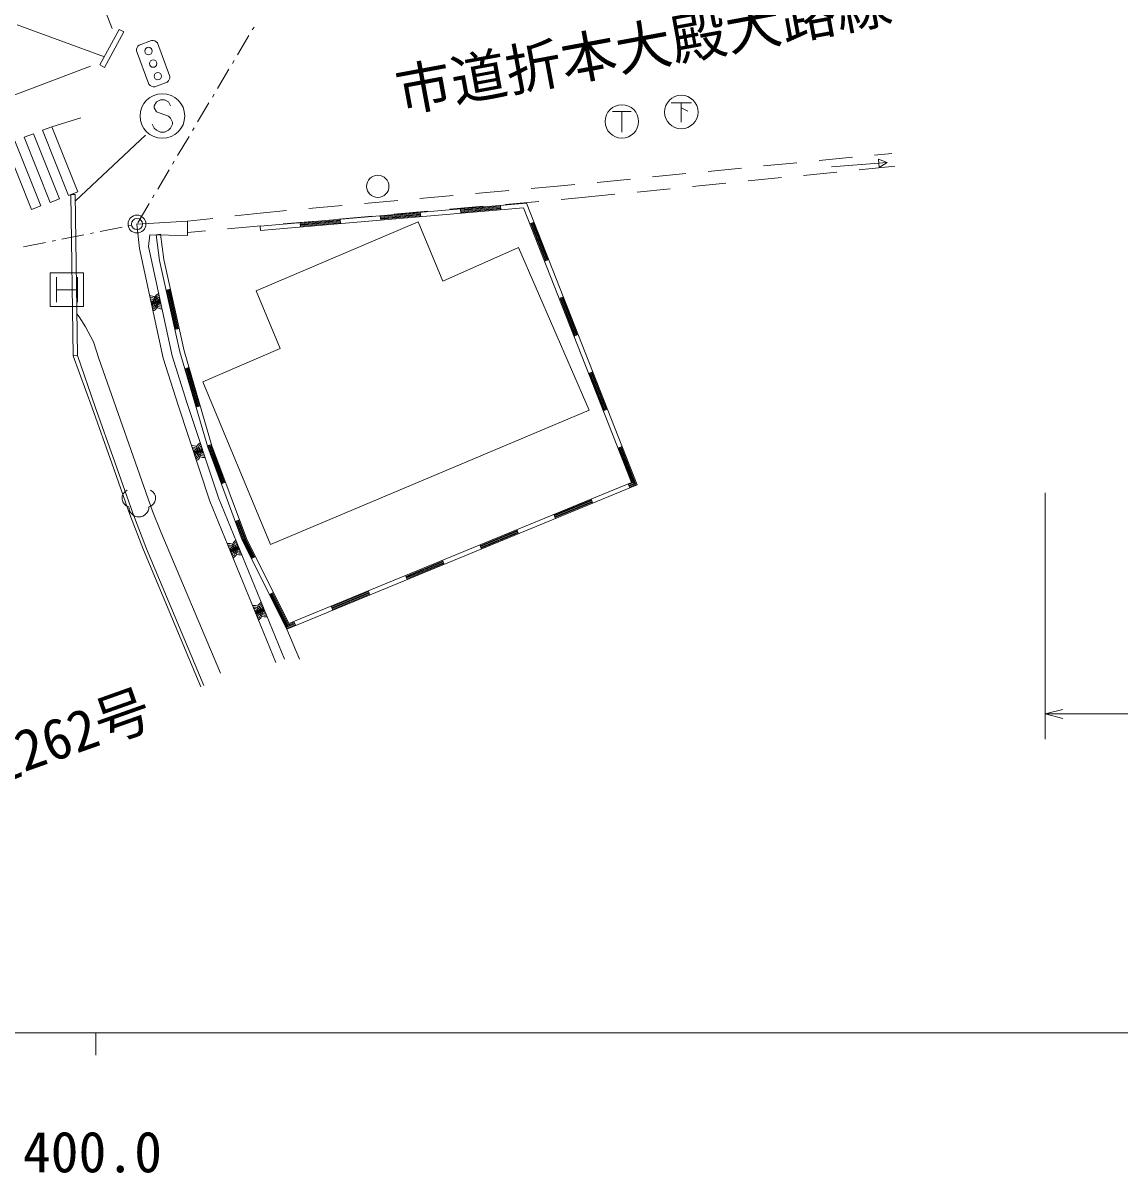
# Model space of a CAD drawing. Units: millimetres, scale not verified. Extents: x 40000 to 680000, y 20000 to 380000.
# Drawn here: x 464733 to 513888, y 198715 to 250256 of the extents above; entities that cross this region are included whole.
import ezdxf
from ezdxf.enums import TextEntityAlignment as Align

# ---------------------------------------------------------------- set-up
doc = ezdxf.new("R2010")
doc.units = ezdxf.units.MM
doc.header["$LTSCALE"] = 1000
doc.header["$PDMODE"] = 32
doc.header["$PDSIZE"] = 500
for name, color, linetype, lineweight in [('M-BGD', 7, 'Continuous', 13), ('M-BGD-EXST', 7, 'Continuous', 13), ('M-BMK-ROW', 30, 'Continuous', 13), ('M-STR-HTXT', 7, 'Continuous', 13), ('M-STR-STRC', 7, 'Continuous', 13), ('M-TTL-BAND', 7, 'Continuous', 13)]:
    doc.layers.add(name, color=color, linetype=linetype, lineweight=lineweight)
doc.layers.add('M-BMK-HTXT', color=7, linetype='Continuous')
doc.styles.add('ＭＳ ゴシック', font='')
doc.styles.get('ＭＳ ゴシック').set_extended_font_data('MS Gothic')

msp = doc.modelspace()

# ---------------------------------------------------------------- linework, layer by layer
at = {"layer": 'M-BGD'}
for p, q in [((470497, 249477), (469935, 249267)), ((470378, 247511), (469818, 249010)), ((470754, 249360), (471315, 247862)), ((470636, 247394), (471198, 247604)), ((470708, 246724), (470617, 246542)), ((470617, 246542), (470617, 246451)), ((470617, 246451), (470708, 246269)), ((470890, 246815), (470708, 246724)), ((471072, 246815), (470890, 246815)), ((471254, 246724), (471072, 246815)), ((471345, 246542), (471254, 246724)), ((470708, 246269), (471254, 246087)), ((471254, 246087), (471345, 245996)), ((471345, 245996), (471435, 245815)), ((470617, 245542), (470526, 245724)), ((470708, 245451), (470617, 245542)), ((470890, 245360), (470708, 245451)), ((471072, 245360), (470890, 245360)), ((471254, 245451), (471072, 245360)), ((471345, 245542), (471254, 245451)), ((471435, 245724), (471345, 245542)), ((471435, 245815), (471435, 245724)), ((502895, 244336), (503666, 244412)), ((497919, 243847), (499412, 243994)), ((500407, 244092), (501900, 244238)), ((500959, 243810), (503451, 244001)), ((502196, 243675), (503804, 243836)), ((503063, 244160), (503451, 244001)), ((503092, 243786), (503063, 244160)), ((503451, 244001), (503092, 243786)), ((492943, 243358), (494436, 243505)), ((495431, 243602), (496924, 243749)), ((497221, 243177), (498714, 243326)), ((499709, 243426), (501201, 243575)), ((487500, 242833), (488689, 242940)), ((488689, 242940), (489460, 243015)), ((490455, 243113), (491948, 243260)), ((492246, 242679), (493739, 242828)), ((494734, 242928), (496226, 243077)), ((480030, 242161), (481524, 242295)), ((482520, 242385), (484014, 242519)), ((485010, 242609), (486504, 242743)), ((486352, 242127), (487847, 242259)), ((488843, 242347), (489643, 242418)), ((489643, 242418), (491251, 242579)), ((474229, 241613), (475354, 241740)), ((475354, 241740), (476544, 241847)), ((475363, 241154), (487296, 242184)), ((475380, 240954), (487164, 241972)), ((477540, 241937), (479034, 242071)), ((480746, 241578), (482540, 241733)), ((481372, 241687), (482866, 241819)), ((482553, 241574), (482536, 241773)), ((483862, 241907), (485356, 242039)), ((484330, 241928), (484347, 241729)), ((484333, 241888), (486126, 242043)), ((484336, 241848), (486130, 242003)), ((484340, 241808), (486133, 241963)), ((484343, 241769), (486137, 241924)), ((486140, 241884), (486123, 242083)), ((487164, 241972), (491993, 229665)), ((487296, 242184), (492251, 229555)), ((472110, 241374), (473235, 241501)), ((476391, 241248), (477885, 241380)), ((477156, 241308), (477173, 241109)), ((477160, 241269), (478953, 241423)), ((477163, 241229), (478956, 241384)), ((477167, 241189), (478960, 241344)), ((477170, 241149), (478963, 241304)), ((478882, 241468), (480376, 241600)), ((478967, 241264), (478950, 241463)), ((480743, 241618), (480760, 241419)), ((480750, 241539), (482543, 241693)), ((480753, 241499), (482547, 241654)), ((480757, 241459), (482550, 241614)), ((487633, 241327), (487446, 241254)), ((487484, 241268), (488141, 239593)), ((487521, 241283), (488178, 239607)), ((487558, 241298), (488216, 239622)), ((487595, 241312), (488253, 239637)), ((470694, 240761), (470892, 240787)), ((470849, 239617), (470694, 240761)), ((471046, 239652), (470892, 240787)), ((472104, 240869), (472905, 240940)), ((473901, 241028), (475395, 241160)), ((475363, 241154), (475380, 240954)), ((471756, 235516), (470849, 239617)), ((471950, 235566), (471046, 239652)), ((488104, 239578), (488290, 239651)), ((465951, 237553), (465951, 239053)), ((465951, 239053), (467451, 239053)), ((466232, 238866), (466232, 237741)), ((467170, 238866), (467170, 237741)), ((467451, 239053), (467451, 237553)), ((466232, 238303), (467170, 238303)), ((471340, 238321), (471145, 238277)), ((471573, 236529), (471184, 238286)), ((471612, 236537), (471223, 238295)), ((471651, 236546), (471262, 238303)), ((471690, 236554), (471301, 238312)), ((488947, 237976), (488761, 237903)), ((488799, 237917), (489456, 236242)), ((488836, 237932), (489493, 236256)), ((488873, 237946), (489530, 236271)), ((488910, 237961), (489568, 236285)), ((467451, 237553), (465951, 237553)), ((471534, 236520), (471729, 236563)), ((489419, 236227), (489605, 236300)), ((473198, 231307), (471950, 235566)), ((473008, 231244), (471756, 235516)), ((472169, 234819), (471977, 234762)), ((472521, 233046), (472015, 234774)), ((472560, 233057), (472054, 234785)), ((472598, 233069), (472092, 234796)), ((472637, 233080), (472131, 234807)), ((490262, 234624), (490076, 234551)), ((490113, 234566), (490771, 232890)), ((490151, 234580), (490808, 232905)), ((490188, 234595), (490845, 232919)), ((490225, 234610), (490883, 232934)), ((472483, 233035), (472675, 233091)), ((490734, 232876), (490920, 232949)), ((472989, 231308), (473181, 231364)), ((474560, 227072), (473008, 231244)), ((473027, 231319), (473046, 231257)), ((473655, 229620), (473046, 231257)), ((473084, 231269), (473066, 231330)), ((473084, 231269), (473692, 229634)), ((473104, 231341), (473122, 231282)), ((473730, 229648), (473122, 231282)), ((473160, 231294), (473143, 231353)), ((473160, 231294), (473767, 229662)), ((474744, 227152), (473198, 231307)), ((491577, 231273), (491391, 231200)), ((492045, 229643), (491428, 231215)), ((491466, 231229), (492097, 229621)), ((492148, 229599), (491503, 231244)), ((491540, 231258), (492200, 229577)), ((473617, 229606), (473805, 229676)), ((492251, 229555), (476549, 223086)), ((491993, 229665), (476645, 223341)), ((491930, 229423), (491853, 229608)), ((492045, 229643), (491869, 229571)), ((491884, 229534), (492097, 229621)), ((492148, 229599), (491899, 229497)), ((491914, 229460), (492200, 229577)), ((490204, 228885), (488540, 228199)), ((490220, 228848), (488555, 228162)), ((490265, 228737), (490189, 228922)), ((490235, 228811), (488571, 228125)), ((490250, 228774), (488586, 228088)), ((474245, 227919), (474433, 227989)), ((474283, 227933), (474597, 227088)), ((474634, 227104), (474320, 227947)), ((474358, 227961), (474671, 227120)), ((474707, 227136), (474395, 227975)), ((488525, 228236), (488601, 228051)), ((486876, 227514), (485212, 226828)), ((486891, 227477), (485227, 226791)), ((486906, 227440), (485242, 226754)), ((486922, 227403), (485257, 226717)), ((486937, 227366), (486861, 227550)), ((476549, 223086), (474560, 227072)), ((475006, 226269), (474597, 227088)), ((474634, 227104), (475042, 226286)), ((475078, 226304), (474671, 227120)), ((474707, 227136), (475113, 226322)), ((476645, 223341), (474744, 227152)), ((485196, 226865), (485273, 226680)), ((474970, 226251), (475149, 226340)), ((483547, 226142), (481883, 225456)), ((483563, 226105), (481898, 225419)), ((483578, 226068), (481914, 225382)), ((483593, 226031), (481929, 225345)), ((483608, 225994), (483532, 226179)), ((481868, 225493), (481944, 225308)), ((475774, 224640), (475953, 224729)), ((480219, 224771), (478555, 224085)), ((480234, 224734), (478570, 224048)), ((480280, 224623), (480204, 224808)), ((475809, 224658), (476568, 223137)), ((476587, 223188), (475845, 224676)), ((475881, 224694), (476606, 223239)), ((476626, 223290), (475917, 224711)), ((480249, 224697), (478585, 224011)), ((480265, 224660), (478600, 223974)), ((478539, 224122), (478615, 223937)), ((476936, 223288), (476568, 223137)), ((476587, 223188), (476921, 223325)), ((476905, 223362), (476606, 223239)), ((476626, 223290), (476890, 223399)), ((476951, 223251), (476875, 223436)), ((477126, 221743), (476549, 223086))]:
    msp.add_line(p, q, dxfattribs=at)
for points in [[(469049, 249967), (468181, 248374), (468381, 248265), (469250, 249857)], [(466880, 242563), (466981, 235344), (467175, 235347), (467074, 242566)], [(472793, 234173), (475829, 226889), (490108, 232899), (486930, 240197), (483544, 238681), (482443, 241350), (475179, 238255), (476253, 235669)]]:
    msp.add_lwpolyline(points, close=True, dxfattribs=at)
for points in [[(469953, 240152), (469839, 241244), (472110, 241374), (472103, 240737), (470413, 240765), (470360, 240240)], [(470360, 240240), (471414, 235338), (472079, 233253), (473498, 228971), (476443, 221748)], [(476058, 221591), (473108, 228827), (471683, 233125), (471012, 235231), (469953, 240152)], [(467899, 235963), (467539, 236642), (467253, 237090), (467149, 237215)], [(473590, 221122), (470906, 227448), (470532, 228383), (468127, 235225), (467899, 235963)], [(472706, 220502), (470131, 226637), (469517, 228233), (468710, 230527), (467826, 233007), (466981, 235344)], [(472843, 220559), (470269, 226692), (469656, 228284), (468849, 230576), (467966, 233055), (467175, 235347)]]:
    msp.add_lwpolyline(points, dxfattribs=at)
for centre, radius in [((470356, 248998), 167), ((470566, 248436), 167), ((470776, 247874), 167), ((470981, 246087), 1000), ((480630, 242934), 500)]:
    msp.add_circle(centre, radius, dxfattribs=at)
for centre, radius, start, end in [((470515, 249175), 302, 37.6365, 93.3852), ((470127, 249024), 310, 128.3303, 182.6914), ((470625, 247711), 318, 219.0811, 271.9406), ((470995, 247852), 320, 309.3074, 1.7143), ((470940, 237800), 354, 110.938, 273.3432), ((470430, 237680), 354, 290.938, 93.3432), ((470430, 237680), 283, 293.1621, 91.1192), ((470430, 237680), 212, 296.9084, 87.3728), ((470430, 237680), 142, 304.6201, 79.6611), ((470430, 237680), 100, 314.9378, 69.3435), ((470940, 237800), 283, 113.1621, 271.1192), ((470940, 237800), 212, 116.9084, 267.3729), ((470940, 237800), 142, 124.6201, 259.6611), ((470940, 237800), 100, 134.9378, 249.3434), ((472840, 231129), 354, 117.1354, 279.5406), ((472344, 230959), 354, 297.1354, 99.5406), ((472344, 230959), 283, 299.3594, 97.3165), ((472344, 230959), 212, 303.1058, 93.5702), ((472344, 230959), 142, 310.8175, 85.8585), ((472344, 230959), 100, 321.1352, 75.5408), ((472840, 231129), 283, 119.3594, 277.3165), ((472840, 231129), 212, 123.1058, 273.5702), ((472840, 231129), 142, 130.8175, 265.8585), ((472840, 231129), 100, 141.1352, 255.5408), ((469576, 228960), 402, 116.087, 255.3342), ((470272, 228960), 402, 284.6658, 63.913), ((469924, 228571), 450, 180, 0), ((473967, 226577), 354, 300.9818, 103.387), ((473967, 226577), 283, 303.2059, 101.163), ((473967, 226577), 212, 306.9522, 97.4166), ((474455, 226769), 354, 120.9818, 283.387), ((474455, 226769), 283, 123.2059, 281.163), ((474455, 226769), 212, 126.9522, 277.4166), ((474455, 226769), 142, 134.6639, 269.7049), ((474455, 226769), 100, 144.9816, 259.3872), ((473967, 226577), 142, 314.6639, 89.7049), ((473967, 226577), 100, 324.9816, 79.3872), ((475587, 223991), 354, 120.9818, 283.387), ((475587, 223991), 283, 123.2059, 281.163), ((475100, 223800), 354, 300.9818, 103.387), ((475100, 223800), 283, 303.2059, 101.163), ((475100, 223800), 212, 306.9522, 97.4166), ((475100, 223800), 142, 314.6639, 89.7049), ((475100, 223800), 100, 324.9816, 79.3872), ((475587, 223991), 212, 126.9522, 277.4166), ((475587, 223991), 142, 134.6639, 269.7049), ((475587, 223991), 100, 144.9816, 259.3872)]:
    msp.add_arc(centre, radius, start, end, dxfattribs=at)
at = {"layer": 'M-BGD-EXST'}
for p, q in [((493781, 246676), (494681, 246676)), ((494231, 246676), (494231, 245814)), ((494231, 246451), (494531, 246301)), ((491154, 246293), (491979, 246293)), ((491567, 246293), (491567, 245356))]:
    msp.add_line(p, q, dxfattribs=at)
for centre in [(494231, 246264), (491567, 245843)]:
    msp.add_circle(centre, 750, dxfattribs=at)
at = {"layer": 'M-BMK-ROW'}
for p, q in [((475007, 249946), (475084, 250075)), ((474343, 248828), (474854, 249688)), ((474113, 248441), (474190, 248570)), ((473450, 247324), (473960, 248183)), ((473220, 246937), (473296, 247066)), ((472556, 245819), (473067, 246679)), ((472326, 245432), (472403, 245561)), ((471662, 244314), (472173, 245174)), ((471433, 243927), (471509, 244056)), ((470769, 242810), (471279, 243669)), ((470539, 242423), (470616, 242552)), ((469875, 241305), (470386, 242165)), ((466478, 240566), (467458, 240764)), ((467752, 240823), (467899, 240853)), ((468193, 240912), (469174, 241109)), ((469468, 241169), (469615, 241198)), ((464762, 240220), (465743, 240418)), ((466037, 240477), (466184, 240507))]:
    msp.add_line(p, q, dxfattribs=at)
msp.add_circle((469839, 241244), 400, dxfattribs=at)
msp.add_point((469839, 241244), dxfattribs=at)
at = {"layer": 'M-STR-HTXT'}
for p, q in [((464465, 250178), (468378, 248736)), ((467078, 242291), (470228, 245224)), ((510528, 229194), (510528, 218152)), ((510528, 219289), (511328, 219489)), ((556540, 219289), (510528, 219289)), ((510528, 219289), (511328, 219089))]:
    msp.add_line(p, q, dxfattribs=at)
at = {"layer": 'M-STR-STRC'}
for p, q in [((462373, 265867), (468735, 250005)), ((442415, 238762), (467757, 248321)), ((467324, 245999), (466031, 245607))]:
    msp.add_line(p, q, dxfattribs=at)
for points in [[(465610, 245447), (466773, 242523), (467194, 242682), (466031, 245607)], [(463950, 244819), (465113, 241894), (465534, 242054), (464370, 244978)], [(464780, 245133), (465943, 242208), (466364, 242368), (465200, 245292)]]:
    msp.add_lwpolyline(points, close=True, dxfattribs=at)
at = {"layer": 'M-TTL-BAND'}
for p, q in [((40000, 205000), (579000, 205000)), ((468000, 205000), (468000, 204000))]:
    msp.add_line(p, q, dxfattribs=at)

# ---------------------------------------------------------------- texts
at = {"layer": 'M-BMK-HTXT', "style": 'ＭＳ ゴシック'}
for s, rotation, p in [('市道折本大殿大路線', 10.482, (492796, 247760)), ('国道262号', 19.532, (465546, 216366))]:
    msp.add_text(s, height=1833, rotation=rotation, dxfattribs=at).set_placement(p, align=Align.BOTTOM_CENTER)
at = {"layer": 'M-TTL-BAND', "style": 'ＭＳ ゴシック'}
msp.add_text('400.0', height=1833, dxfattribs=at).set_placement((467844, 198195), align=Align.BOTTOM_CENTER)

doc.saveas('drawing.dxf')
